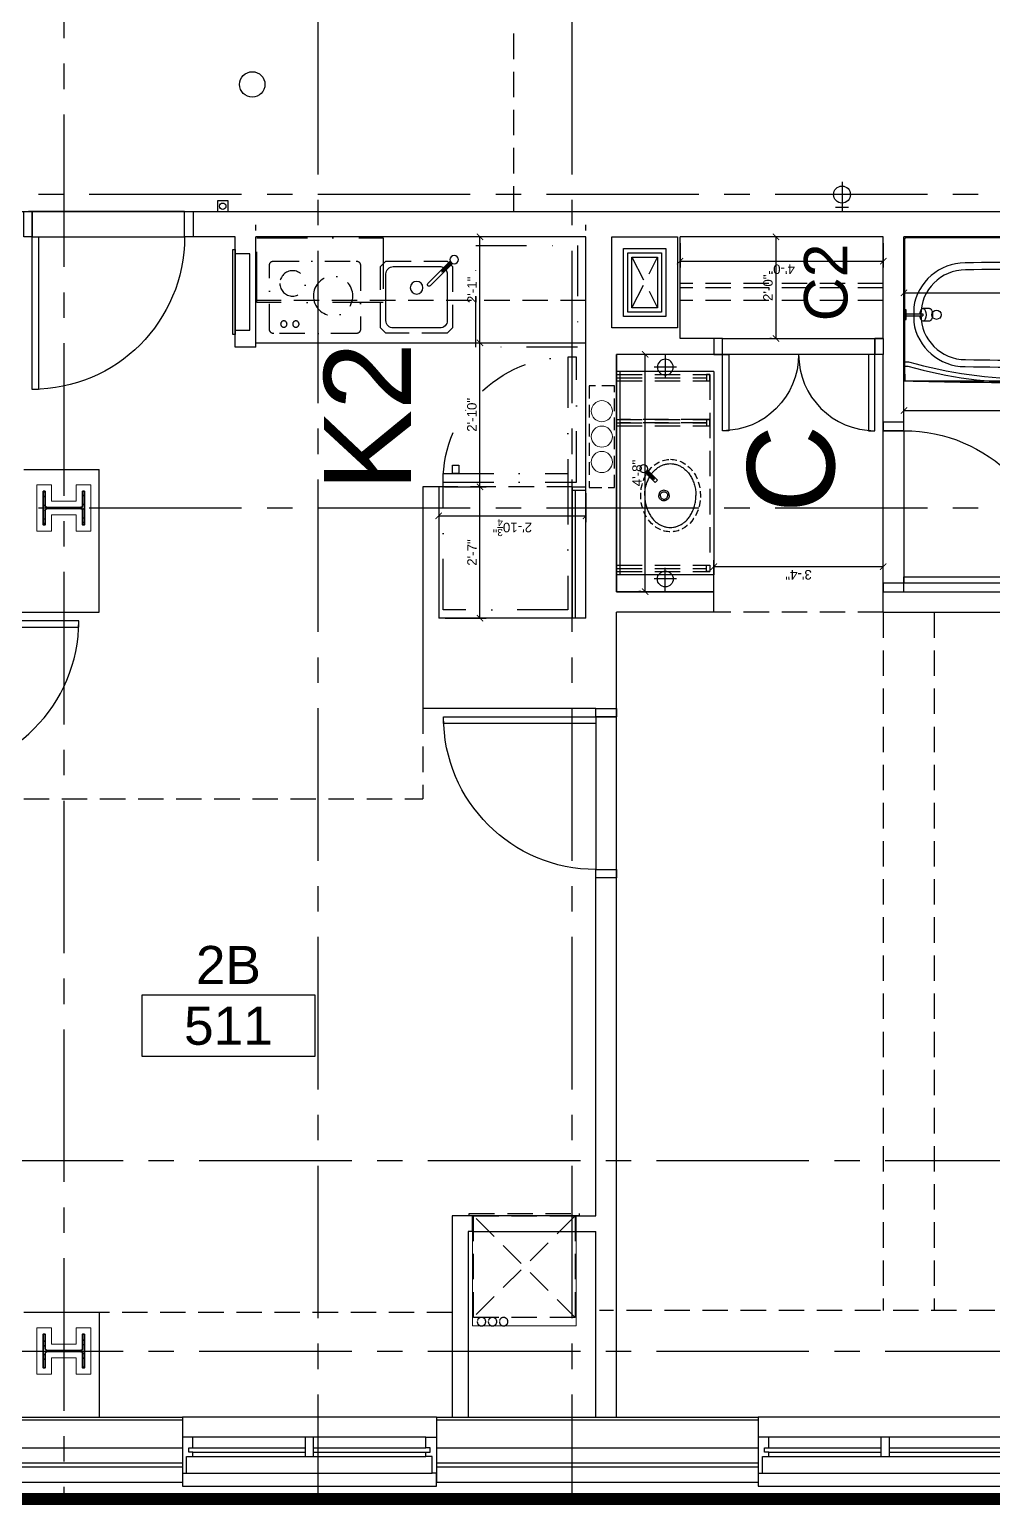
# Model space of a CAD drawing. Header units: inches. Extents: x 30000 to 34048, y 0 to 3165.
# Drawn here: x 30835.8 to 31063.4, y 809.6 to 1156.3 of the extents above; entities that cross this region are included whole.
import ezdxf
from ezdxf.enums import TextEntityAlignment as Align
from ezdxf.xclip import XClip

# ---------------------------------------------------------------- set-up
doc = ezdxf.new("R2010")
doc.units = ezdxf.units.IN
doc.header["$LTSCALE"] = 48
doc.header["$MEASUREMENT"] = 0
doc.header["$XCLIPFRAME"] = 0
for name, pattern in [('CENTER2', [1.125, 0.75, -0.125, 0.125, -0.125]), ('DASHDOT2', [0.5, 0.25, -0.125, 0, -0.125]), ('HIDDEN', [0.375, 0.25, -0.125]), ('HIDDEN2', [0.1875, 0.125, -0.0625]), ('PHANTOM2', [1.25, 0.625, -0.125, 0.125, -0.125, 0.125, -0.125])]:
    doc.linetypes.add(name, pattern=pattern)
for name, color, linetype in [('_0_Objects', 8, 'Continuous'), ('A-Clng Mtd Light Fixture', 8, 'Continuous'), ('A-Door', 8, 'Continuous'), ('A-Door-Head', 8, 'Continuous'), ('A-Eqpm', 8, 'Continuous'), ('A-Eqpm-NIC', 8, 'DASHDOT2'), ('A-Flor-Case', 8, 'Continuous'), ('A-Flor-Case-Hidden', 8, 'HIDDEN2'), ('A-Flor-Outline', 8, 'Continuous'), ('A-Flor-Ovhd', 8, 'HIDDEN2'), ('A-Flor-Pfix', 8, 'Continuous'), ('A-Flor-Soffit', 8, 'HIDDEN2'), ('A-Flor-Spcl', 8, 'Continuous'), ('A-Flor-Wall Mtd Fixture', 8, 'Continuous'), ('A-Glaz', 8, 'Continuous'), ('A-Glaz-Sill', 8, 'Continuous'), ('A-Grid(3-32)', 8, 'CENTER2'), ('A-HVAC', 8, 'HIDDEN2'), ('A-Site-Property', 8, 'PHANTOM2'), ('A-Tag-Rm(3-32)', 8, 'Continuous'), ('A-Wall-Full', 8, 'Continuous'), ('A-Wall-Hatch', 8, 'Continuous')]:
    doc.layers.add(name, color=color, linetype=linetype)
for name, color, linetype, lineweight in [('A-Detl-Hatch', 8, 'Continuous', 18), ('S-Detl-Hatch', 8, 'Continuous', 18), ('S-Detl-Wide', 8, 'Continuous', 35)]:
    doc.layers.add(name, color=color, linetype=linetype, lineweight=lineweight)
doc.layers.add('G-Anno-Nplt', color=8, linetype='Continuous', lineweight=18, plot=False)
doc.layers.add('G-Anno-View', color=8, linetype='Continuous', lineweight=18, plot=False)
doc.styles.add('G1DIM', font='arial.ttf')
doc.styles.get("Standard").update_dxf_attribs({"font": 'arial.ttf'})
doc.dimstyles.new('Aec-Arch-I-96', dxfattribs={"dimscale": 96, "dimtxt": 0.09375, "dimasz": 0.0625, "dimexe": 0.0625, "dimexo": 0.0625, "dimgap": 0.03125, "dimtad": 1, "dimdec": 3, "dimzin": 3, "dimdsep": 46, "dimlunit": 4, "dimtxsty": 'G1DIM', "dimblk": 'ARCHTICK', "dimcen": 0.09375, "dimclrd": 256, "dimclre": 256, "dimclrt": 256, "dimazin": 2, "dimtfac": 0.75, "dimtdec": 3, "dimtix": 1, "dimtmove": 2, "dimatfit": 2, "dimldrblk": 'OPEN90', "dimfxl": 0.0625, "dimtolj": 1, "dimtzin": 0, "dimarcsym": 0})

# ---------------------------------------------------------------- blocks, each defined once
blk = doc.blocks.new('EXTERIOR WINDOW')
at = {"layer": 'A-Glaz'}
for p, q in [((3829.83, -10349.67), (3856.33, -10349.67)), ((3858.33, -10349.67), (3884.83, -10349.67)), ((3829.83, -10350.67), (3856.33, -10350.67)), ((3829.83, -10351.67), (3884.83, -10351.67)), ((3858.33, -10350.67), (3884.83, -10350.67))]:
    blk.add_line(p, q, dxfattribs=at)
for points in [[(3829.83, -10349.67), (3829.83, -10347.17), (3827.33, -10347.17), (3827.33, -10355.67), (3828.33, -10355.67), (3828.33, -10351.67), (3829.83, -10351.67), (3829.83, -10350.67), (3828.83, -10350.67), (3828.83, -10349.67), (3829.83, -10349.67)], [(3884.83, -10349.67), (3884.83, -10347.17), (3887.33, -10347.17), (3887.33, -10355.67), (3886.33, -10355.67), (3886.33, -10351.67), (3884.83, -10351.67), (3884.83, -10350.67), (3885.83, -10350.67), (3885.83, -10349.67), (3884.83, -10349.67)]]:
    blk.add_lwpolyline(points, dxfattribs=at)
blk.add_lwpolyline([(3858.33, -10347.17), (3856.33, -10347.17), (3856.33, -10351.67), (3858.33, -10351.67)], close=True, dxfattribs=at)
at = {"layer": 'A-Glaz-Sill'}
for p, q in [((3887.33, -10342.42), (3827.33, -10342.42)), ((3884.83, -10347.17), (3829.83, -10347.17)), ((3828.33, -10355.67), (3886.33, -10355.67))]:
    blk.add_line(p, q, dxfattribs=at)
blk.add_lwpolyline([(3827.33, -10355.67), (3827.33, -10358.67), (3887.33, -10358.67), (3887.33, -10355.67)], dxfattribs=at)
blk = doc.blocks.new('5th FLOOR CORE & SHELL')
at = {"layer": 'A-Wall-Full'}
for p, q in [((8780.5, -15213.38), (8856.5, -15213.38)), ((8856.5, -15213.38), (8856.5, -15228.75)), ((8916.5, -15213.38), (8992.5, -15213.38)), ((8916.5, -15213.38), (8916.5, -15228.75)), ((8992.5, -15213.38), (8992.5, -15228.75)), ((8780.5, -15228.75), (8856.5, -15228.75)), ((8916.5, -15228.75), (8992.5, -15228.75))]:
    blk.add_line(p, q, dxfattribs=at)
at = {"layer": 'A-Wall-Hatch'}
for p, q in [((8780.5, -15214), (8856.5, -15214)), ((8916.5, -15214), (8992.5, -15214)), ((8780.5, -15220.62), (8856.5, -15220.62)), ((8916.5, -15220.62), (8992.5, -15220.62)), ((8780.5, -15224.12), (8856.5, -15224.12)), ((8780.5, -15225.12), (8856.5, -15225.12)), ((8916.5, -15224.12), (8992.5, -15224.12)), ((8916.5, -15225.12), (8992.5, -15225.12))]:
    blk.add_line(p, q, dxfattribs=at)
for p in [(5029.17, -4870.95), (5165.17, -4870.95)]:
    blk.add_blockref('EXTERIOR WINDOW', p)
blk = doc.blocks.new('*U9')
at = {"layer": 'A-Detl-Hatch'}
h = blk.add_hatch(dxfattribs=at)
h.set_pattern_fill('ANSI32', color=256, scale=6, style=0)
h.set_pattern_definition([(45, (0, -4.865), (-1.591, 1.591), []), (45, (1.0607, -4.865), (-1.591, 1.591), [])])
edge = h.paths.add_edge_path()
edge.add_line((3.98, -9.73), (3.98, -9.295))
edge.add_line((3.98, -9.295), (0.645, -9.295))
edge.add_arc((0.645, -8.795), 0.5, 180, 270, ccw=False)
edge.add_line((0.145, -8.795), (0.145, -0.935))
edge.add_arc((0.645, -0.935), 0.5, 90, 180, ccw=False)
edge.add_line((0.645, -0.435), (3.98, -0.435))
edge.add_line((3.98, -0.435), (3.98, 0))
edge.add_line((3.98, 0), (-3.98, 0))
edge.add_line((-3.98, 0), (-3.98, -0.435))
edge.add_line((-3.98, -0.435), (-0.645, -0.435))
edge.add_arc((-0.645, -0.935), 0.5, 0, 90, ccw=False)
edge.add_line((-0.145, -0.935), (-0.145, -8.795))
edge.add_arc((-0.645, -8.795), 0.5, -90, 0, ccw=False)
edge.add_line((-0.645, -9.295), (-3.98, -9.295))
edge.add_line((-3.98, -9.295), (-3.98, -9.73))
edge.add_line((-3.98, -9.73), (3.98, -9.73))
at = {"linetype": 'ByBlock'}
blk.add_lwpolyline([(3.98, -9.73), (3.98, -9.295), (0.645, -9.295, -0.4142136), (0.145, -8.795), (0.145, -0.935, -0.4142136), (0.645, -0.435), (3.98, -0.435), (3.98, 0), (-3.98, 0), (-3.98, -0.435), (-0.645, -0.435, -0.4142136), (-0.145, -0.935), (-0.145, -8.795, -0.4142136), (-0.645, -9.295), (-3.98, -9.295), (-3.98, -9.73)], format="xyb", close=True, dxfattribs=at)
blk = doc.blocks.new('W10X33')
at = {"layer": 'S-Detl-Hatch'}
blk.add_lwpolyline([(13773.28, -7309.78), (13773.28, -7306.34), (13769.45, -7306.34), (13769.45, -7300.48), (13773.28, -7300.48), (13773.28, -7297.05), (13762.32, -7297.05), (13762.32, -7300.48), (13766.16, -7300.48), (13766.16, -7306.34), (13762.32, -7306.34), (13762.32, -7309.78)], close=True, dxfattribs=at)
at = {"layer": 'S-Detl-Wide'}
blk.add_blockref('*U9', (13767.8, -7298.55), dxfattribs=at)
blk = doc.blocks.new('5TH FLOOR - STRUCTURAL GRID')
at = {"layer": 'A-Grid(3-32)'}
for p, q in [((8888.5, -13426.01), (8888.5, -15409.77)), ((8948.5, -13426.01), (8948.5, -15409.77)), ((8828.5, -13447.85), (8828.5, -15387.92)), ((11894.5, -14924.75), (8104.5, -14924.75)), ((11894.5, -14998.75), (8104.5, -14998.75)), ((8104.5, -15152.75), (11894.5, -15152.75)), ((8104.5, -15197.75), (11894.5, -15197.75))]:
    blk.add_line(p, q, dxfattribs=at)
at = {"rotation": 90}
for p in [(1525.09, -28766.55), (1525.09, -28965.55)]:
    blk.add_blockref('W10X33', p, dxfattribs=at)
blk = doc.blocks.new('36in door')
blk.add_lwpolyline([(-1.5, -36), (0, -36), (0, 0), (-1.5, 0)], close=True)
blk.add_arc((0, 0), 36, 180, 270)
blk = doc.blocks.new('HVAC UNIT NICHE')
at = {"layer": 'A-Door-Head'}
blk.add_lwpolyline([(4, 0), (28.5, 0), (28.5, -3.75), (4, -3.75)], close=True, dxfattribs=at)
at = {"layer": 'A-HVAC'}
for p, q in [((4.25, 0), (28.25, -24)), ((4.25, -24), (28.25, 0))]:
    blk.add_line(p, q, dxfattribs=at)
for points in [[(3.25, 0), (29.25, 0), (29.25, 0.5), (3.25, 0.5)], [(4.25, -24), (28.25, -24), (28.25, 0), (4.25, 0)]]:
    blk.add_lwpolyline(points, close=True, dxfattribs=at)
for centre in [(21.13, -25), (23.75, -25), (26.36, -25)]:
    blk.add_circle(centre, 1, dxfattribs=at)
at = {"layer": 'A-Wall-Full'}
for p, q in [((4, 0), (0, 0)), ((4, -3.75), (4, 0)), ((28.5, 0), (33.25, 0)), ((28.5, -3.75), (28.5, 0)), ((33.25, 0), (33.25, -26)), ((4, -3.75), (0, -3.75)), ((28.5, -3.75), (29.5, -3.75)), ((29.5, -3.75), (29.5, -26))]:
    blk.add_line(p, q, dxfattribs=at)
at = {"layer": 'G-Anno-Nplt'}
blk.add_lwpolyline([(4, 0), (4, -26), (28.5, -26), (28.5, 0)], close=True, dxfattribs=at)
blk = doc.blocks.new('refrigerator')
blk.add_line((-30.125, 0), (-30.125, -29.5))
for points in [[(-32.125, -29.5), (0, -29.5), (0, 0), (-32.125, 0)], [(-34.125, -3.75), (-32.125, -3.75), (-32.125, -2.25), (-34.125, -2.25)], [(-59.625, -31.5), (-59.625, -29.5), (-30.125, -29.5), (-30.125, -31.5)]]:
    blk.add_lwpolyline(points, close=True)
blk.add_arc((-30.125, -29.5), 29.5, 90, 183.88744)
blk = doc.blocks.new('kitchen faucet')
for p, q in [((0.93, 0.38), (8.38, 0.38)), ((1, 0.12), (4, 0.12)), ((4, -0.12), (4, 0.12)), ((0.93, -0.38), (8.38, -0.38)), ((1, -0.12), (4, -0.12))]:
    blk.add_line(p, q)
blk.add_circle((0, 0), 1)
blk.add_arc((8.38, 0), 0.375, 270, 90)
blk = doc.blocks.new('kitchen sink')
blk.add_lwpolyline([(-14.94, -6.97, 0.143329), (-14, -7.25), (-3, -7.25, 0.414214), (-1.25, -5.5), (-1.25, 5.5, 0.414214), (-3, 7.25), (-14, 7.25, 0.414214), (-15.75, 5.5), (-15.75, -5.5, 0.143329), (-15.47, -6.44, 0.143329)], format="xyb")
blk.add_circle((-10.75, 0), 1.5)
at = {"layer": 'A-Flor-Case-Hidden'}
for p, q in [((-15.75, 8.5), (-17, 7.25)), ((-1.25, 8.5), (0, 7.25)), ((-16.64, -7.61), (-17, -7.25)), ((-15.75, -8.5), (-16.11, -8.14)), ((-1.25, -8.5), (0, -7.25))]:
    blk.add_line(p, q, dxfattribs=at)
for points in [[(-17, 7.25), (-17, -7.25)], [(-1.25, 8.5), (-15.75, 8.5)], [(0, -7.25), (0, 7.25)], [(-15.75, -8.5), (-1.25, -8.5)]]:
    blk.add_lwpolyline(points, dxfattribs=at)
at = {"rotation": 45.00000000000001}
blk.add_blockref('kitchen faucet', (-17.38, -8.88), dxfattribs=at)
blk = doc.blocks.new('cooktop')
at = {"ltscale": 0.5}
blk.add_lwpolyline([(-7.56, -21.5), (7.56, -21.5, 0.414214), (8.56, -20.5), (8.56, -1, 0.414214), (7.56, 0), (-7.56, 0, 0.414214), (-8.56, -1), (-8.56, -20.5, 0.414214)], format="xyb", close=True, dxfattribs=at)
for centre, radius in [((-3.27, -5.47), 3), ((6.32, -3.4), 0.75), ((6.32, -6.24), 0.75), ((-0.31, -15.05), 4.66)]:
    blk.add_circle(centre, radius, dxfattribs=at)
blk = doc.blocks.new('_ArchTick')
at = {"linetype": 'ByBlock', "const_width": 0.15}
blk.add_lwpolyline([(-0.5, -0.5), (0.5, 0.5)], dxfattribs=at)
blk = doc.blocks.new('*D110')
at = {"layer": 'Defpoints', "transparency": 16777216}
for p in [(-90, 34.75), (-59, 34.87), (-59, 25.02)]:
    blk.add_point(p, dxfattribs=at)
at = {"layer": 'G-Anno-Nplt', "lineweight": -2, "transparency": 16777216}
for p, q in [((-90, 33.25), (-90, 23.52)), ((-59, 33.37), (-59, 23.52)), ((-90, 25.02), (-59, 25.02))]:
    blk.add_line(p, q, dxfattribs=at)
at = {"layer": 'G-Anno-Nplt', "lineweight": -2, "transparency": 16777216, "xscale": 1.5, "yscale": 1.5, "zscale": 1.5, "rotation": 180}
blk.add_blockref('_ArchTick', (-90, 25.02), dxfattribs=at)
at = {"layer": 'G-Anno-Nplt', "lineweight": -2, "transparency": 16777216, "xscale": 1.5, "yscale": 1.5, "zscale": 1.5}
blk.add_blockref('_ArchTick', (-59, 25.02), dxfattribs=at)
at = {"layer": 'G-Anno-Nplt', "transparency": 16777216, "insert": (-74.5, 26.9), "char_height": 2.25, "attachment_point": 5, "style": 'G1DIM'}
blk.add_mtext('\\A1;2\'-7"', dxfattribs=at)
blk = doc.blocks.new('_Open90')
at = {"linetype": 'ByBlock', "lineweight": -2}
for p, q in [((0, 0), (-1, 0)), ((-0.5, 0.5), (0, 0)), ((0, 0), (-0.5, -0.5))]:
    blk.add_line(p, q, dxfattribs=at)
blk = doc.blocks.new('*D111')
at = {"layer": 'Defpoints', "transparency": 16777216}
for p in [(-59, 34.75), (-25, 34.75), (-25, 25.02)]:
    blk.add_point(p, dxfattribs=at)
at = {"layer": 'G-Anno-Nplt', "lineweight": -2, "transparency": 16777216}
for p, q in [((-59, 33.25), (-59, 23.52)), ((-25, 33.25), (-25, 23.52)), ((-59, 25.02), (-25, 25.02))]:
    blk.add_line(p, q, dxfattribs=at)
at = {"layer": 'G-Anno-Nplt', "lineweight": -2, "transparency": 16777216, "xscale": 1.5, "yscale": 1.5, "zscale": 1.5, "rotation": 180}
blk.add_blockref('_ArchTick', (-59, 25.02), dxfattribs=at)
at = {"layer": 'G-Anno-Nplt', "lineweight": -2, "transparency": 16777216, "xscale": 1.5, "yscale": 1.5, "zscale": 1.5}
blk.add_blockref('_ArchTick', (-25, 25.02), dxfattribs=at)
at = {"layer": 'G-Anno-Nplt', "transparency": 16777216, "insert": (-42, 26.92), "char_height": 2.25, "attachment_point": 5, "style": 'G1DIM'}
blk.add_mtext('\\A1;2\'-10"', dxfattribs=at)
blk = doc.blocks.new('*D112')
at = {"layer": 'Defpoints', "transparency": 16777216}
for p in [(-59, 34.75), (-65.84, 0), (-59, 0)]:
    blk.add_point(p, dxfattribs=at)
at = {"layer": 'G-Anno-Nplt', "lineweight": -2, "transparency": 16777216}
for p, q in [((-60.5, 34.75), (-67.34, 34.75)), ((-65.84, 34.75), (-65.84, 0)), ((-60.5, 0), (-67.34, 0))]:
    blk.add_line(p, q, dxfattribs=at)
at = {"layer": 'G-Anno-Nplt', "lineweight": -2, "transparency": 16777216, "xscale": 1.5, "yscale": 1.5, "zscale": 1.5}
for p, rotation in [((-65.84, 34.75), 90), ((-65.84, 0), 270)]:
    blk.add_blockref('_ArchTick', p, dxfattribs=dict(at, rotation=rotation))
at = {"layer": 'G-Anno-Nplt', "transparency": 16777216, "insert": (-68.6, 17.37), "char_height": 2.25, "attachment_point": 5, "rotation": 90, "style": 'G1DIM'}
blk.add_mtext('\\A1;2\'-10{\\H0.750000x;\\S3/4;}"', dxfattribs=at)
blk = doc.blocks.new('*D113')
at = {"layer": 'Defpoints', "transparency": 16777216}
for p in [(-25, 25.02), (0, 25.02), (0, 25.02)]:
    blk.add_point(p, dxfattribs=at)
at = {"layer": 'G-Anno-Nplt', "lineweight": -2, "transparency": 16777216}
blk.add_line((-25, 25.02), (0, 25.02), dxfattribs=at)
at = {"layer": 'G-Anno-Nplt', "lineweight": -2, "transparency": 16777216, "xscale": 1.5, "yscale": 1.5, "zscale": 1.5, "rotation": 180}
blk.add_blockref('_ArchTick', (-25, 25.02), dxfattribs=at)
at = {"layer": 'G-Anno-Nplt', "lineweight": -2, "transparency": 16777216, "xscale": 1.5, "yscale": 1.5, "zscale": 1.5}
blk.add_blockref('_ArchTick', (0, 25.02), dxfattribs=at)
at = {"layer": 'G-Anno-Nplt', "transparency": 16777216, "insert": (-12.5, 26.9), "char_height": 2.25, "attachment_point": 5, "style": 'G1DIM'}
blk.add_mtext('\\A1;2\'-1"', dxfattribs=at)
blk = doc.blocks.new('*D114')
at = {"layer": 'Defpoints', "transparency": 16777216}
for p in [(0, 78), (0, 0), (6.36, 0)]:
    blk.add_point(p, dxfattribs=at)
at = {"layer": 'G-Anno-Nplt', "lineweight": -2, "transparency": 16777216}
for p, q in [((1.5, 78), (7.86, 78)), ((6.36, 78), (6.36, 0)), ((1.5, 0), (7.86, 0))]:
    blk.add_line(p, q, dxfattribs=at)
at = {"layer": 'G-Anno-Nplt', "lineweight": -2, "transparency": 16777216, "xscale": 1.5, "yscale": 1.5, "zscale": 1.5}
for p, rotation in [((6.36, 78), 90), ((6.36, 0), 270)]:
    blk.add_blockref('_ArchTick', p, dxfattribs=dict(at, rotation=rotation))
at = {"layer": 'G-Anno-Nplt', "transparency": 16777216, "insert": (4.46, 39), "char_height": 2.25, "attachment_point": 5, "rotation": 90, "style": 'G1DIM'}
blk.add_mtext('\\A1;6\'-6"', dxfattribs=at)
blk = doc.blocks.new('shower head')
for p, q in [((0.5, 0.25), (4.48, 0.25)), ((6.04, 1.5), (4.5, 1.5)), ((0.5, -0.25), (4.48, -0.25)), ((6.02, -1.5), (4.49, -1.5))]:
    blk.add_line(p, q)
blk.add_lwpolyline([(0, -1.12), (0.5, -1.12), (0.5, 1.12), (0, 1.12)], close=True)
at = {"extrusion": (0, 0, -1)}
for centre, start_param, end_param in [((4.5, 0), 4.878708, 10.826996), ((6.02, 0), 6.265998, 9.430839)]:
    blk.add_ellipse(centre, major_axis=(0, 1.5), ratio=0.483735, start_param=start_param, end_param=end_param, dxfattribs=at)
blk.add_open_spline([(4.48, 0.25), (4.49, 0.2), (4.49, 0.16), (4.49, 0.11), (4.5, 0.04), (4.5, -0.04), (4.49, -0.11), (4.49, -0.16), (4.49, -0.21), (4.48, -0.25)], degree=3, knots=[7.6339989, 7.6339989, 7.6339989, 7.6339989, 7.7552894, 7.7552894, 7.7552894, 7.9540134, 7.9540134, 7.9540134, 8.074038, 8.074038, 8.074038, 8.074038])
blk = doc.blocks.new('shower curtain rod')
for p, q in [((-59.75, 0), (-60, 0)), ((-59.75, -2.5), (-59.75, 0)), ((-0.25, 0), (0, 0)), ((-0.25, -2.5), (-0.25, 0)), ((-59.75, -2.5), (-60, -2.5)), ((-59.75, -0.75), (-58.86, -0.75)), ((-59.75, -1.75), (-59, -1.75)), ((-0.25, -0.75), (-1.14, -0.75)), ((-0.25, -1.75), (-1, -1.75)), ((-0.25, -2.5), (0, -2.5))]:
    blk.add_line(p, q)
for centre, radius, start, end in [((-30, 101.37), 107.12, 254.2934, 285.7066), ((-30, 101.34), 106.09, 254.2167, 285.7833)]:
    blk.add_arc(centre, radius, start, end)
blk = doc.blocks.new('tub plan')
for p, q in [((0.12, -32.25), (0.12, -0.31)), ((59.44, -0.12), (0.31, -0.12)), ((59.63, -32.25), (59.63, -0.31)), ((2.25, -16.5), (2.25, -20)), ((-0.07, -33.87), (59.81, -33.87)), ((0.19, -33.86), (0.19, -32.36)), ((59.56, -33.86), (59.56, -32.36))]:
    blk.add_line(p, q)
blk.add_circle((7.62, -18.25), 1.09)
for centre, radius, start, end in [((0.31, -0.31), 0.188, 90, 180), ((59.44, -0.31), 0.188, 0, 90), ((14.37, -18.25), 12.25, 90, 171.7868), ((30, -982.48), 976.6, 89.08325, 90.91675), ((45.62, -18.25), 12.25, 270, 90), ((14.5, -18.25), 10.59, 90, 180), ((29.77, -940.73), 933.2, 89.06218, 90.93782), ((45.05, -12.16), 4.5, 8.0478, 90), ((1.97, -18.25), 48, 351.9522, 8.0478), ((14.37, -18.25), 12.25, 188.2132, 270), ((14.5, -18.25), 10.59, 180, 270), ((45.05, -24.34), 4.5, 270, 351.9522), ((30, 945.98), 976.6, 269.08325, 270.91675), ((29.77, 904.23), 933.2, 269.06218, 270.93782), ((0.25, -32.25), 0.13, 180, 241.143), ((0.25, -33.69), 0.13, 246.6399, 270), ((29.87, 1136.13), 1170.38, 268.54955, 271.45045), ((59.5, -32.25), 0.13, 298.857, 0), ((59.81, -33.81), 0.06, 270, 0)]:
    blk.add_arc(centre, radius, start, end)
at = {"layer": 'A-Flor-Pfix'}
blk.add_blockref('shower head', (-0.07, -18.25), dxfattribs=at)
at = {"layer": 'A-Flor-Spcl'}
blk.add_blockref('shower curtain rod', (59.87, -28.62), dxfattribs=at)
blk = doc.blocks.new('Toiliet American Std Cadet Pro')
for p, q in [((0, 8.06), (0, -8.06)), ((5.84, 9.06), (1, 9.06)), ((6.84, 7.9), (6.84, 8.06)), ((7.53, 6.52), (7, 7.36)), ((7.69, -5.98), (7.69, 5.98)), ((7, -7.36), (7.53, -6.52)), ((1, -9.06), (5.84, -9.06)), ((6.84, -8.06), (6.84, -7.9))]:
    blk.add_line(p, q)
for centre, radius, start, end in [((1, 8.06), 1, 90, 180), ((5.84, 8.06), 1, 0, 90), ((7.84, 7.9), 1, 180, 212.4157), ((6.69, 5.98), 1, 0, 32.4157), ((10.89, 10.1), 4.91, 226.8784, 295.5831), ((10.89, -10.1), 4.91, 64.417, 133.1217), ((6.69, -5.98), 1, 327.5844, 0), ((1, -8.06), 1, 180, 270), ((5.84, -8.06), 1, 270, 0), ((7.84, -7.9), 1, 147.5844, 180)]:
    blk.add_arc(centre, radius, start, end)
for start_param, end_param in [(4.086017, 8.480354), (2.197169, 4.086017)]:
    blk.add_ellipse((18.39, 0), major_axis=(9.17, 0), ratio=0.762999, start_param=start_param, end_param=end_param)
blk = doc.blocks.new('wall sconce')
for p, q in [((-1, 0), (4.625, 0)), ((2, -2.625), (2, 2.625))]:
    blk.add_line(p, q)
blk.add_circle((2, 0), 1.875)
blk = doc.blocks.new('sink1915rear')
for p, q in [((-6, -4.54), (-3.61, -6.94)), ((-5.78, -4.41), (-3.96, -6.23)), ((-5.6, -4.24), (-3.78, -6.05)), ((-5.47, -4.01), (-3.08, -6.41)), ((-3.96, -6.23), (-3.78, -6.05)), ((-3.61, -6.94), (-3.08, -6.41))]:
    blk.add_line(p, q)
blk.add_circle((-6.35, -3.67), 0.938)
for points, knots in [([(-5.07, -5.48), (-5.16, -5.54), (-5.5, -5.8), (-6.03, -6.29), (-6.6, -6.99), (-7.03, -7.71), (-7.32, -8.45), (-7.5, -9.2), (-7.56, -9.95), (-7.5, -10.7), (-7.32, -11.45), (-7.03, -12.19), (-6.6, -12.91), (-6.03, -13.61), (-5.33, -14.26), (-4.48, -14.84), (-3.5, -15.33), (-2.41, -15.7), (-1.23, -15.95), (-0.41, -15.98), (0, -15.99)], [5.387657, 5.387657, 5.387657, 5.387657, 5.72094, 6.671915, 7.55893, 8.391939, 9.182354, 9.943851, 10.690053, 11.436458, 12.198524, 12.989815, 13.823917, 14.712127, 15.664288, 16.687236, 17.780855, 18.938437, 20.147416, 21.38303, 21.38303, 21.38303, 21.38303]), ([(0, -3.91), (-0.41, -3.93), (-1.23, -3.96), (-2.41, -4.2), (-3.48, -4.57), (-4.13, -4.89), (-4.43, -5.06)], [0, 0, 0, 0, 1.238365, 2.448444, 3.606048, 4.621257, 4.621257, 4.621257, 4.621257])]:
    blk.add_open_spline(points, degree=3, knots=knots)
for points in [[(0, -3.91), (1.24, -3.99), (2.42, -4.23), (3.52, -4.61), (4.49, -5.1), (5.33, -5.68), (6.03, -6.32), (6.59, -7.01), (7.01, -7.73), (7.31, -8.46), (7.48, -9.21), (7.54, -9.95), (7.48, -10.69), (7.31, -11.44), (7.01, -12.17), (6.59, -12.89), (6.03, -13.58), (5.33, -14.22), (4.49, -14.81), (3.51, -15.3), (2.42, -15.67), (1.23, -15.91), (0, -15.99)], [(0, -9.7), (-0.48, -9.61), (-0.88, -9.34), (-1.15, -8.93), (-1.25, -8.45), (-1.15, -7.97), (-0.88, -7.57), (-0.48, -7.3), (0, -7.2)], [(0, -7.58), (-0.33, -7.64), (-0.62, -7.83), (-0.81, -8.12), (-0.87, -8.45), (-0.81, -8.79), (-0.62, -9.07), (-0.33, -9.26), (0, -9.33)], [(0, -9.7), (0.48, -9.61), (0.88, -9.34), (1.15, -8.93), (1.25, -8.45), (1.15, -7.97), (0.88, -7.57), (0.48, -7.3), (0, -7.2)], [(0, -7.58), (0.33, -7.64), (0.62, -7.83), (0.81, -8.12), (0.88, -8.45), (0.81, -8.79), (0.62, -9.07), (0.33, -9.26), (0, -9.33)]]:
    blk.add_spline(points, degree=3)
at = {"layer": 'A-Flor-Case-Hidden', "linetype": 'HIDDEN2', "ltscale": 0.25, "extrusion": (0, 0, -1)}
blk.add_ellipse((0, -10.01), major_axis=(-8.56, 0), ratio=0.824818, dxfattribs=at)
blk = doc.blocks.new('41in Std Vanity')
at = {"layer": 'A-Flor-Case'}
for p, q in [((23, 52), (0, 52)), ((0.75, 4), (0.75, 52)), ((23, 4), (23, 52)), ((23, 4), (0, 4))]:
    blk.add_line(p, q, dxfattribs=at)
at = {"layer": 'A-Flor-Case-Hidden'}
for p, q in [((0, 51.25), (22, 51.25)), ((0, 50.5), (21.25, 50.5)), ((0, 49.75), (21.25, 49.75)), ((22, 4.75), (22, 51.125)), ((0, 16.875), (21.25, 16.875)), ((0, 16.125), (21.25, 16.125)), ((0, 15.375), (22, 15.375)), ((21.25, 16.125), (0.75, 16.125)), ((21.25, 15.375), (0.75, 15.375)), ((0, 6.25), (21.25, 6.25)), ((0, 5.5), (21.25, 5.5)), ((0, 4.75), (22, 4.75))]:
    blk.add_line(p, q, dxfattribs=at)
for points in [[(21.25, 49.75), (22, 49.75), (22, 51.25), (21.25, 51.25)], [(21.25, 16.875), (22, 16.875), (22, 15.375), (21.25, 15.375)], [(21.25, 6.25), (22, 6.25), (22, 4.75), (21.25, 4.75)]]:
    blk.add_lwpolyline(points, close=True, dxfattribs=at)
at = {"layer": 'A-Wall-Full'}
for p, q in [((0, 0), (0, 56)), ((0, 56), (23, 56)), ((23, 0), (0, 0))]:
    blk.add_line(p, q, dxfattribs=at)
at = {"layer": 'A-Flor-Pfix', "rotation": 90}
blk.add_blockref('sink1915rear', (2.736, 33.312), dxfattribs=at)
at = {"layer": 'A-Flor-Wall Mtd Fixture', "xscale": -1, "rotation": 90}
blk.add_blockref('wall sconce', (11.5, 55), dxfattribs=at)
at = {"layer": 'A-Flor-Wall Mtd Fixture', "rotation": 90}
blk.add_blockref('wall sconce', (11.5, 1), dxfattribs=at)
blk = doc.blocks.new('*D79')
at = {"layer": 'Defpoints', "transparency": 16777216}
for p in [(4.88, 128.67), (60.88, 129.13), (60.88, 129.13)]:
    blk.add_point(p, dxfattribs=at)
at = {"layer": 'G-Anno-Nplt', "lineweight": -2, "transparency": 16777216}
for p, q in [((4.88, 130.17), (4.88, 130.63)), ((4.88, 129.13), (60.88, 129.13))]:
    blk.add_line(p, q, dxfattribs=at)
at = {"layer": 'G-Anno-Nplt', "lineweight": -2, "transparency": 16777216, "xscale": 1.5, "yscale": 1.5, "zscale": 1.5, "rotation": 180}
blk.add_blockref('_ArchTick', (4.88, 129.13), dxfattribs=at)
at = {"layer": 'G-Anno-Nplt', "lineweight": -2, "transparency": 16777216, "xscale": 1.5, "yscale": 1.5, "zscale": 1.5}
blk.add_blockref('_ArchTick', (60.88, 129.13), dxfattribs=at)
at = {"layer": 'G-Anno-Nplt', "transparency": 16777216, "insert": (32.88, 131.03), "char_height": 2.25, "attachment_point": 5, "style": 'G1DIM'}
blk.add_mtext('\\A1;4\'-8"', dxfattribs=at)
blk = doc.blocks.new('*D80')
at = {"layer": 'Defpoints', "transparency": 16777216}
for p in [(0, 112.88), (0, 72.88), (10.78, 72.88)]:
    blk.add_point(p, dxfattribs=at)
at = {"layer": 'G-Anno-Nplt', "lineweight": -2, "transparency": 16777216}
for p, q in [((1.5, 112.88), (12.28, 112.88)), ((10.78, 112.88), (10.78, 72.88)), ((1.5, 72.88), (12.28, 72.88))]:
    blk.add_line(p, q, dxfattribs=at)
at = {"layer": 'G-Anno-Nplt', "lineweight": -2, "transparency": 16777216, "xscale": 1.5, "yscale": 1.5, "zscale": 1.5}
for p, rotation in [((10.78, 112.88), 90), ((10.78, 72.88), 270)]:
    blk.add_blockref('_ArchTick', p, dxfattribs=dict(at, rotation=rotation))
at = {"layer": 'G-Anno-Nplt', "transparency": 16777216, "insert": (8.88, 92.88), "char_height": 2.25, "attachment_point": 5, "rotation": 90, "style": 'G1DIM'}
blk.add_mtext('\\A1;3\'-4"', dxfattribs=at)
blk = doc.blocks.new('*D81')
at = {"layer": 'Defpoints', "transparency": 16777216}
for p in [(47.64, 68), (47.64, 0), (47.64, 0)]:
    blk.add_point(p, dxfattribs=at)
at = {"layer": 'G-Anno-Nplt', "lineweight": -2, "transparency": 16777216}
blk.add_line((47.64, 68), (47.64, 0), dxfattribs=at)
at = {"layer": 'G-Anno-Nplt', "lineweight": -2, "transparency": 16777216, "xscale": 1.5, "yscale": 1.5, "zscale": 1.5}
for p, rotation in [((47.64, 68), 90), ((47.64, 0), 270)]:
    blk.add_blockref('_ArchTick', p, dxfattribs=dict(at, rotation=rotation))
at = {"layer": 'G-Anno-Nplt', "transparency": 16777216, "insert": (45.74, 34), "char_height": 2.25, "attachment_point": 5, "rotation": 90, "style": 'G1DIM'}
blk.add_mtext('\\A1;5\'-8"', dxfattribs=at)
blk = doc.blocks.new('*D82')
at = {"layer": 'Defpoints', "transparency": 16777216}
for p in [(52.62, 7.98), (88.62, 8.06), (52.62, 3.66)]:
    blk.add_point(p, dxfattribs=at)
at = {"layer": 'G-Anno-Nplt', "lineweight": -2, "transparency": 16777216}
for p, q in [((52.62, 6.48), (52.62, 2.16)), ((88.62, 3.66), (52.62, 3.66)), ((88.62, 6.56), (88.62, 2.16))]:
    blk.add_line(p, q, dxfattribs=at)
at = {"layer": 'G-Anno-Nplt', "lineweight": -2, "transparency": 16777216, "xscale": 1.5, "yscale": 1.5, "zscale": 1.5, "rotation": 180}
blk.add_blockref('_ArchTick', (52.62, 3.66), dxfattribs=at)
at = {"layer": 'G-Anno-Nplt', "lineweight": -2, "transparency": 16777216, "xscale": 1.5, "yscale": 1.5, "zscale": 1.5}
blk.add_blockref('_ArchTick', (88.62, 3.66), dxfattribs=at)
at = {"layer": 'G-Anno-Nplt', "transparency": 16777216, "insert": (70.62, 5.56), "char_height": 2.25, "attachment_point": 5, "style": 'G1DIM'}
blk.add_mtext('\\A1;3\'-0"', dxfattribs=at)
blk = doc.blocks.new('*D83')
at = {"layer": 'Defpoints', "transparency": 16777216}
for p in [(88.62, 68), (75.42, 8.06), (88.62, 8.06)]:
    blk.add_point(p, dxfattribs=at)
at = {"layer": 'G-Anno-Nplt', "lineweight": -2, "transparency": 16777216}
for p, q in [((87.12, 68), (73.92, 68)), ((75.42, 68), (75.42, 8.06)), ((87.12, 8.06), (73.92, 8.06))]:
    blk.add_line(p, q, dxfattribs=at)
at = {"layer": 'G-Anno-Nplt', "lineweight": -2, "transparency": 16777216, "xscale": 1.5, "yscale": 1.5, "zscale": 1.5}
for p, rotation in [((75.42, 68), 90), ((75.42, 8.06), 270)]:
    blk.add_blockref('_ArchTick', p, dxfattribs=dict(at, rotation=rotation))
at = {"layer": 'G-Anno-Nplt', "transparency": 16777216, "insert": (73.52, 38.03), "char_height": 2.25, "attachment_point": 5, "rotation": 90, "style": 'G1DIM'}
blk.add_mtext('\\A1;5\'-0"', dxfattribs=at)
blk = doc.blocks.new('*D86')
at = {"layer": 'Defpoints', "transparency": 16777216}
for p in [(27.75, -37.67), (3.75, -38.13), (27.75, -38.13)]:
    blk.add_point(p, dxfattribs=at)
at = {"layer": 'G-Anno-Nplt', "lineweight": -2, "transparency": 16777216}
for p, q in [((3.75, -36.63), (3.75, -36.17)), ((3.75, -37.67), (27.75, -37.67)), ((27.75, -36.63), (27.75, -36.17))]:
    blk.add_line(p, q, dxfattribs=at)
at = {"layer": 'G-Anno-Nplt', "lineweight": -2, "transparency": 16777216, "xscale": 1.5, "yscale": 1.5, "zscale": 1.5, "rotation": 180}
blk.add_blockref('_ArchTick', (3.75, -37.67), dxfattribs=at)
at = {"layer": 'G-Anno-Nplt', "lineweight": -2, "transparency": 16777216, "xscale": 1.5, "yscale": 1.5, "zscale": 1.5}
blk.add_blockref('_ArchTick', (27.75, -37.67), dxfattribs=at)
at = {"layer": 'G-Anno-Nplt', "transparency": 16777216, "insert": (15.75, -35.77), "char_height": 2.25, "attachment_point": 5, "style": 'G1DIM'}
blk.add_mtext('\\A1;2\'-0"', dxfattribs=at)
blk = doc.blocks.new('*D87')
at = {"layer": 'Defpoints', "transparency": 16777216}
for p in [(27.75, -15), (22.03, -63), (27.75, -63)]:
    blk.add_point(p, dxfattribs=at)
at = {"layer": 'G-Anno-Nplt', "lineweight": -2, "transparency": 16777216}
for p, q in [((26.25, -15), (20.53, -15)), ((22.03, -15), (22.03, -63)), ((26.25, -63), (20.53, -63))]:
    blk.add_line(p, q, dxfattribs=at)
at = {"layer": 'G-Anno-Nplt', "lineweight": -2, "transparency": 16777216, "xscale": 1.5, "yscale": 1.5, "zscale": 1.5}
for p, rotation in [((22.03, -15), 90), ((22.03, -63), 270)]:
    blk.add_blockref('_ArchTick', p, dxfattribs=dict(at, rotation=rotation))
at = {"layer": 'G-Anno-Nplt', "transparency": 16777216, "insert": (20.14, -39), "char_height": 2.25, "attachment_point": 5, "rotation": 90, "style": 'G1DIM'}
blk.add_mtext('\\A1;4\'-0"', dxfattribs=at)
blk = doc.blocks.new('18in door')
blk.add_lwpolyline([(0, 0), (1.5, 0), (1.5, 18), (0, 18)], close=True)
blk.add_arc((0, 0), 18, 0, 90)
blk = doc.blocks.new('Single 12x6 HVAC Shaft')
at = {"layer": 'A-Flor-Outline'}
blk.add_lwpolyline([(3.75, 17.75), (11.75, 17.75), (11.75, 3.75), (3.75, 3.75)], close=True, dxfattribs=at)
at = {"layer": 'A-HVAC'}
for p, q in [((4.75, 16.75), (10.75, 4.75)), ((4.75, 4.75), (10.75, 16.75))]:
    blk.add_line(p, q, dxfattribs=at)
blk.add_lwpolyline([(4.75, 16.75), (10.75, 16.75), (10.75, 4.75), (4.75, 4.75)], close=True, dxfattribs=at)
at = {"layer": 'A-Wall-Full'}
for points in [[(0, 21.5), (15.5, 21.5), (15.5, 0), (0, 0)], [(2.75, 18.75), (12.75, 18.75), (12.75, 2.75), (2.75, 2.75)]]:
    blk.add_lwpolyline(points, close=True, dxfattribs=at)
blk = doc.blocks.new('Plumbing Chase')
at = {"layer": 'A-Flor-Outline', "linetype": 'HIDDEN2', "ltscale": 0.5}
blk.add_lwpolyline([(0.625, 0), (6.625, 0), (6.625, 24), (0.625, 24)], close=True, dxfattribs=at)
at = {"layer": 'G-Anno-Nplt'}
for centre in [(3.625, 18), (3.625, 12), (3.625, 6)]:
    blk.add_circle(centre, 2.5, dxfattribs=at)
blk = doc.blocks.new('Rm Tag')
blk.add_lwpolyline([(-0.2124, 0.0759), (0.2124, 0.0759), (0.2124, -0.0759), (-0.2124, -0.0759)], close=True)
for p in [(0, 0.2858), (0, 0.1493), (0, 0)]:
    blk.add_attdef('XXX', text='', height=0.0938).set_placement(p, align=Align.MIDDLE_CENTER)
blk = doc.blocks.new('door sign light')
at = {"layer": 'A-Flor-Wall Mtd Fixture'}
blk.add_lwpolyline([(-1.25, -2.5), (1.25, -2.5), (1.25, 0), (-1.25, 0)], close=True, dxfattribs=at)
blk.add_circle((0, -1.25), 0.75, dxfattribs=at)
blk = doc.blocks.new('wall sconce typ')
for p, q in [((0, 7), (0, 0)), ((3, 4), (-3, 4)), ((-1.5, 1), (1.5, 1))]:
    blk.add_line(p, q)
blk.add_circle((0, 4), 2)
blk = doc.blocks.new('guest corridor ceiling layout')
at = {"layer": 'A-Clng Mtd Light Fixture'}
blk.add_circle((-2811.49, -1043), 3, dxfattribs=at)
at = {"layer": 'A-Flor-Soffit'}
blk.add_line((-2749.75, -1013), (-2749.75, -1073), dxfattribs=at)
at = {"layer": 'A-Flor-Soffit', "rotation": 180}
blk.add_blockref('door sign light', (-2818.47, -1073), dxfattribs=at)
at = {"layer": 'A-Flor-Wall Mtd Fixture'}
blk.add_blockref('wall sconce typ', (-2672.19, -1073), dxfattribs=at)
blk = doc.blocks.new('Suite Kitchen 1')
at = {"layer": 'A-Eqpm'}
for points in [[(-3, 82.875), (-23, 82.875), (-23, 83.375), (-3, 83.375)], [(-4, 82.875), (-22, 82.875), (-22, 79.375), (-4, 79.375)]]:
    blk.add_lwpolyline(points, close=True, dxfattribs=at)
at = {"layer": 'A-Eqpm-NIC'}
for points in [[(-0.25, 47.875), (-15.5, 47.875), (-15.5, 77.75), (-0.25, 77.75)], [(-2, 2), (-26, 2), (-26, 26), (-2, 26)]]:
    blk.add_lwpolyline(points, close=True, dxfattribs=at)
at = {"layer": 'A-Flor-Case'}
for p, q in [((-25, 78), (-25, 0)), ((-59, 3.25), (-90, 3.25)), ((-59.75, 2.5), (-90, 2.5)), ((-59.75, 3.25), (-59.75, 0)), ((-59, 3.25), (-59, 0))]:
    blk.add_line(p, q, dxfattribs=at)
at = {"layer": 'A-Flor-Ovhd'}
for p, q in [((-15, 0), (-15, 77.75)), ((-59, 3.25), (-59, 34.875))]:
    blk.add_line(p, q, dxfattribs=at)
at = {"layer": 'A-Wall-Full'}
for p, q in [((-26, 82.875), (0, 82.875)), ((-26, 78), (-26, 82.875)), ((-26, 78), (0, 78)), ((0, 0), (0, 78)), ((-93.75, 0), (-93.75, 38.5)), ((-59, 38.5), (-93.75, 38.5)), ((-59, 34.75), (-59, 38.5)), ((-59, 34.75), (-90, 34.75)), ((-90, 0), (-90, 34.75)), ((-90, 0), (0, 0))]:
    blk.add_line(p, q, dxfattribs=at)
at = {"layer": 'G-Anno-Nplt'}
blk.add_line((-90, -4.875), (0, -4.875), dxfattribs=at)
at = {"layer": 'A-Eqpm-NIC', "extrusion": (0, 0, -1), "zscale": -1}
for name, p in [('cooktop', (14.25, 74.75)), ('refrigerator', (88, 33.75))]:
    blk.add_blockref(name, p, dxfattribs=at)
at = {"layer": 'A-Flor-Pfix', "extrusion": (0, 0, -1), "zscale": -1}
blk.add_blockref('kitchen sink', (22.75, 40), dxfattribs=at)
at = {"layer": 'G-Anno-View', "insert": (-60.0267, 61.8875), "char_height": 20.58111, "width": 161.68767, "attachment_point": 1, "style": 'G1DIM'}
blk.add_mtext('K2', dxfattribs=at)
at = {"layer": 'G-Anno-Nplt'}
for base, p1, p2, picture, middle in [((6.3574, 0), (0, 78), (0, 0), '*D114', (4.4586, 39)), ((-65.8421, 0), (-59, 34.75), (-59, 0), '*D112', (-68.5984, 17.375))]:
    dim = blk.add_linear_dim(base=base, p1=p1, p2=p2, angle=90, dimstyle='Aec-Arch-I-96', override={"dimscale": 24, "dimsah": 1, "dimclrt": 256}, dxfattribs=at)
    dim.commit()
    dim.dimension.update_dxf_attribs({"geometry": picture, "text_midpoint": middle})
for base, p1, p2, picture, middle in [((-59, 25.0209), (-90, 34.75), (-59, 34.875), '*D110', (-74.5, 26.9005)), ((-25, 25.0209), (-59, 34.75), (-25, 34.75), '*D111', (-42, 26.9197)), ((0, 25.0209), (-25, 25.0209), (0, 25.0209), '*D113', (-12.5, 26.9005))]:
    dim = blk.add_linear_dim(base=base, p1=p1, p2=p2, dimstyle='Aec-Arch-I-96', override={"dimscale": 24, "dimsah": 1, "dimclrt": 256}, dxfattribs=at)
    dim.commit()
    dim.dimension.update_dxf_attribs({"geometry": picture, "text_midpoint": middle})
blk = doc.blocks.new('Suite Vanity and Bath 1')
at = {"layer": 'A-Door'}
for points in [[(6.875, 72.875), (4.875, 72.875), (4.875, 68), (6.875, 68)], [(44.875, 72.875), (42.875, 72.875), (42.875, 68), (44.875, 68)]]:
    blk.add_lwpolyline(points, close=True, dxfattribs=at)
at = {"layer": 'A-Door-Head'}
blk.add_lwpolyline([(6.875, 72.875), (42.875, 72.875), (42.875, 68), (6.875, 68)], close=True, dxfattribs=at)
at = {"layer": 'A-Flor-Soffit'}
blk.add_line((0, 72.875), (0, 112.875), dxfattribs=at)
at = {"layer": 'A-Wall-Full'}
for p, q in [((0, 112.875), (0, 135.875)), ((4.875, 135.875), (60.875, 135.875)), ((4.875, 112.875), (4.875, 135.875)), ((60.875, 110.875), (60.875, 135.875)), ((0, 112.875), (4.875, 112.875)), ((0, 72.875), (0, 0)), ((0, 72.875), (6.875, 72.875)), ((6.875, 68), (6.875, 72.875)), ((42.875, 68), (42.875, 72.875)), ((42.875, 72.875), (60.875, 72.875)), ((4.875, 68), (4.875, 0)), ((4.875, 68), (6.875, 68)), ((42.875, 68), (88.625, 68)), ((88.625, 8.06), (88.625, 68)), ((52.625, 8.06), (52.625, 0)), ((52.625, 8.06), (88.625, 8.06)), ((52.625, 0), (4.875, 0))]:
    blk.add_line(p, q, dxfattribs=at)
at = {"extrusion": (0, 0, -1), "zscale": -1, "rotation": 270}
blk.add_blockref('41in Std Vanity', (-60.875, 135.875), dxfattribs=at)
at = {"layer": 'A-Door', "extrusion": (0, 0, -1), "zscale": -1}
blk.add_blockref('36in door', (-6.875, 68), dxfattribs=at)
at = {"layer": 'A-Flor-Pfix', "extrusion": (0, 0, -1), "xscale": -1, "zscale": -1, "rotation": 90}
blk.add_blockref('tub plan', (-88.4982, 67.9332), dxfattribs=at)
at = {"layer": 'A-Flor-Pfix', "rotation": 90.00004864950782}
blk.add_blockref('Toiliet American Std Cadet Pro', (22.875, 0.75), dxfattribs=at)
at = {"layer": 'G-Anno-View', "insert": (23.4468, 105.0143), "char_height": 20.5811, "width": 161.68767, "attachment_point": 1, "style": 'G1DIM'}
blk.add_mtext('C', dxfattribs=at)
at = {"layer": 'G-Anno-Nplt'}
for base, p1, p2, picture, middle in [((60.875, 129.1324), (4.875, 128.6673), (60.875, 129.1324), '*D79', (32.875, 131.0311)), ((52.625, 3.6648), (88.625, 8.06), (52.625, 7.9826), '*D82', (70.625, 5.5644))]:
    dim = blk.add_linear_dim(base=base, p1=p1, p2=p2, dimstyle='Aec-Arch-I-96', override={"dimscale": 24, "dimsah": 1, "dimclrt": 256}, dxfattribs=at)
    dim.commit()
    dim.dimension.update_dxf_attribs({"geometry": picture, "text_midpoint": middle})
for base, p1, p2, picture, middle in [((10.7773, 72.875), (0, 112.875), (0, 72.875), '*D80', (8.8777, 92.875)), ((47.6409, 0), (47.6409, 68), (47.6409, 0), '*D81', (45.7422, 34)), ((75.4218, 8.06), (88.625, 68), (88.625, 8.06), '*D83', (73.523, 38.03))]:
    dim = blk.add_linear_dim(base=base, p1=p1, p2=p2, angle=90, dimstyle='Aec-Arch-I-96', override={"dimscale": 24, "dimsah": 1, "dimclrt": 256}, dxfattribs=at)
    dim.commit()
    dim.dimension.update_dxf_attribs({"geometry": picture, "text_midpoint": middle})
blk = doc.blocks.new('Suite Closet 2')
at = {"layer": 'A-Door'}
for points in [[(0, -25), (3.75, -25), (3.75, -23), (0, -23)], [(0, -61), (3.75, -61), (3.75, -63), (0, -63)]]:
    blk.add_lwpolyline(points, close=True, dxfattribs=at)
at = {"layer": 'A-Door-Head'}
blk.add_lwpolyline([(0, -25), (3.75, -25), (3.75, -61), (0, -61)], close=True, dxfattribs=at)
at = {"layer": 'A-Flor-Ovhd'}
for p, q in [((12.75, -63), (12.75, -15)), ((15.75, -63), (15.75, -15)), ((16.75, -63), (16.75, -15))]:
    blk.add_line(p, q, dxfattribs=at)
at = {"layer": 'A-Wall-Full'}
for p, q in [((3.75, -15), (27.75, -15)), ((3.75, -25), (3.75, -15)), ((27.75, -63), (27.75, -15)), ((3.75, -25), (3.75, -23)), ((0, -25), (3.75, -25)), ((0, -63), (0, -61)), ((0, -61), (3.75, -61)), ((3.75, -63), (3.75, -61)), ((3.75, -63), (27.75, -63))]:
    blk.add_line(p, q, dxfattribs=at)
at = {"layer": 'A-Door', "extrusion": (0, 0, -1), "zscale": -1, "rotation": 270}
blk.add_blockref('18in door', (0, -25), dxfattribs=at)
at = {"layer": 'A-Door', "rotation": 90}
blk.add_blockref('18in door', (0, -61), dxfattribs=at)
at = {"layer": 'G-Anno-View', "insert": (7.8185, -44.2508), "char_height": 10.29056, "width": 80.843835, "attachment_point": 1, "style": 'G1DIM'}
blk.add_mtext('C2', dxfattribs=at)
at = {"layer": 'G-Anno-Nplt'}
dim = blk.add_linear_dim(base=(22.0344, -63), p1=(27.75, -15), p2=(27.75, -63), angle=90, dimstyle='Aec-Arch-I-96', override={"dimscale": 24, "dimsah": 1, "dimclrt": 256}, dxfattribs=at)
dim.commit()
dim.dimension.update_dxf_attribs({"geometry": '*D87', "text_midpoint": (20.1356, -39)})
dim = blk.add_linear_dim(base=(27.75, -37.6676), p1=(3.75, -38.1326), p2=(27.75, -38.1326), dimstyle='Aec-Arch-I-96', override={"dimscale": 24, "dimsah": 1, "dimclrt": 256}, dxfattribs=at)
dim.commit()
dim.dimension.update_dxf_attribs({"geometry": '*D86', "text_midpoint": (15.75, -35.7688)})
blk = doc.blocks.new('2 Bedroom Suite')
at = {"layer": 'A-Door'}
for points in [[(152.53, 0), (154.53, 0), (154.53, -6), (152.53, -6)], [(190.53, 0), (192.53, 0), (192.53, -6), (190.53, -6)], [(287.69, -119.33), (287.69, -117.33), (292.56, -117.33), (292.56, -119.33)], [(287.69, -157.33), (287.69, -155.33), (292.56, -155.33), (292.56, -157.33)]]:
    blk.add_lwpolyline(points, close=True, dxfattribs=at)
at = {"layer": 'A-Door-Head'}
for points in [[(190.53, 0), (154.53, 0), (154.53, -6), (190.53, -6)], [(287.69, -119.33), (287.69, -155.33), (292.56, -155.33), (292.56, -119.33)]]:
    blk.add_lwpolyline(points, close=True, dxfattribs=at)
at = {"layer": 'A-Flor-Soffit'}
for p, q in [((355.56, -94.62), (355.56, -259.44)), ((367.56, -94.62), (367.56, -259.44)), ((246.81, -117.33), (246.81, -138.62)), ((152.53, -138.62), (246.81, -138.62)), ((253.76, -259.9), (170.36, -259.9)), ((426.87, -259.44), (288.56, -259.44))]:
    blk.add_line(p, q, dxfattribs=at)
at = {"layer": 'A-Wall-Full'}
for p, q in [((0, 0), (438, 0)), ((154.53, 0), (153.65, 0)), ((154.53, -6), (154.53, 0)), ((190.53, -6), (190.53, 0)), ((154.53, -6), (152.53, -6)), ((202.44, -6), (190.53, -6)), ((152.53, -60.9), (170.36, -60.9)), ((170.36, -94.62), (170.36, -60.9)), ((129.53, -94.62), (170.36, -94.62)), ((292.56, -117.33), (292.56, -94.62)), ((246.81, -99), (246.81, -117.33)), ((287.69, -117.33), (246.81, -117.33)), ((287.69, -119.33), (287.69, -117.33)), ((292.56, -119.33), (292.56, -117.33)), ((287.69, -119.33), (292.56, -119.33)), ((287.69, -155.33), (292.56, -155.33)), ((287.69, -237.07), (287.69, -155.33)), ((292.56, -284.63), (292.56, -155.33)), ((287.01, -237.07), (287.69, -237.07)), ((286.97, -240.82), (287.69, -240.82)), ((287.69, -284.63), (287.69, -240.82)), ((170.36, -259.9), (152.53, -259.9)), ((170.36, -259.9), (170.36, -284.63)), ((253.76, -263.07), (253.76, -284.63)), ((257.51, -263.07), (257.51, -284.63))]:
    blk.add_line(p, q, dxfattribs=at)
at = {"layer": 'G-Anno-Nplt'}
blk.add_line((-1.25, -284.63), (459.95, -284.63), dxfattribs=at)
ref = blk.add_blockref('Suite Kitchen 1', (285.31, -6), dxfattribs=dict(rotation=90))
XClip(ref).set_block_clipping_path([(-92.9262104811, 0), (2.8815856107, 86.0696703554)])
for name, p in [('Single 12x6 HVAC Shaft', (291.45, -27.5)), ('Plumbing Chase', (285.45, -65.14))]:
    blk.add_blockref(name, p)
at = {"rotation": 90}
for name, p in [('Suite Vanity and Bath 1', (428.44, -94.62)), ('Suite Closet 2', (292.56, -33.75))]:
    blk.add_blockref(name, p, dxfattribs=at)
ref = blk.add_blockref('HVAC UNIT NICHE', (287.01, -237.07), dxfattribs=dict(xscale=-1))
XClip(ref).set_block_clipping_path([(-0.6738588954, -26), (37.25, 2.7946465715)])
at = {"layer": 'A-Door', "extrusion": (0, 0, -1), "zscale": -1}
blk.add_blockref('36in door', (-154.53, -6), dxfattribs=at)
at = {"layer": 'A-Door', "extrusion": (0, 0, -1), "xscale": -1, "zscale": -1, "rotation": 270}
blk.add_blockref('36in door', (-129.53, -96.62), dxfattribs=at)
at = {"layer": 'A-Door', "extrusion": (0, 0, -1), "zscale": -1, "rotation": 90}
blk.add_blockref('36in door', (-287.69, -119.33), dxfattribs=at)

msp = doc.modelspace()

# ---------------------------------------------------------------- linework, layer by layer
at = {"layer": '_0_Objects'}
msp.add_lwpolyline([(30978.2, 1102.51), (30984.2, 1102.51), (30984.2, 1090.51), (30978.2, 1090.51)], close=True, dxfattribs=at)
at = {"layer": 'A-Site-Property', "const_width": 3}
msp.add_lwpolyline([(30860, 809.26, 0.000391), (30716, 809.14, 0.00127), (30248, 807.22), (30248, 1672.12), (30248, 2571.99), (33651.75, 1937.56, 0.002707), (33800, 1910.76), (33800, 809.26), (30860, 809.26)], format="xyb", dxfattribs=at)

# ---------------------------------------------------------------- block references
at = {"layer": '_0_Objects', "linetype": 'HIDDEN'}
msp.add_blockref('5TH FLOOR - STRUCTURAL GRID', (22015.5, 16042.01), dxfattribs=at)
at = {"layer": '_0_Objects'}
for name, p in [('5th FLOOR CORE & SHELL', (22015.5, 16042.01)), ('2 Bedroom Suite', (30682, 1113.26))]:
    msp.add_blockref(name, p, dxfattribs=at)
at = {"layer": 'A-Flor-Soffit'}
msp.add_blockref('guest corridor ceiling layout', (33700, 2186.26), dxfattribs=at)
at = {"layer": 'A-Tag-Rm(3-32)'}
ref = msp.add_blockref('Rm Tag', (30882.87, 921.05), dxfattribs=dict(at, xscale=96, yscale=96, zscale=96))
ref.add_attrib('XXX', '2B', dxfattribs={"layer": '0', "height": 9}).set_placement((30882.87, 935.38), align=Align.MIDDLE_CENTER)
ref.add_attrib('XXX', '511', dxfattribs={"layer": '0', "height": 9}).set_placement((30882.87, 921.05), align=Align.MIDDLE_CENTER)

doc.saveas('drawing.dxf')
